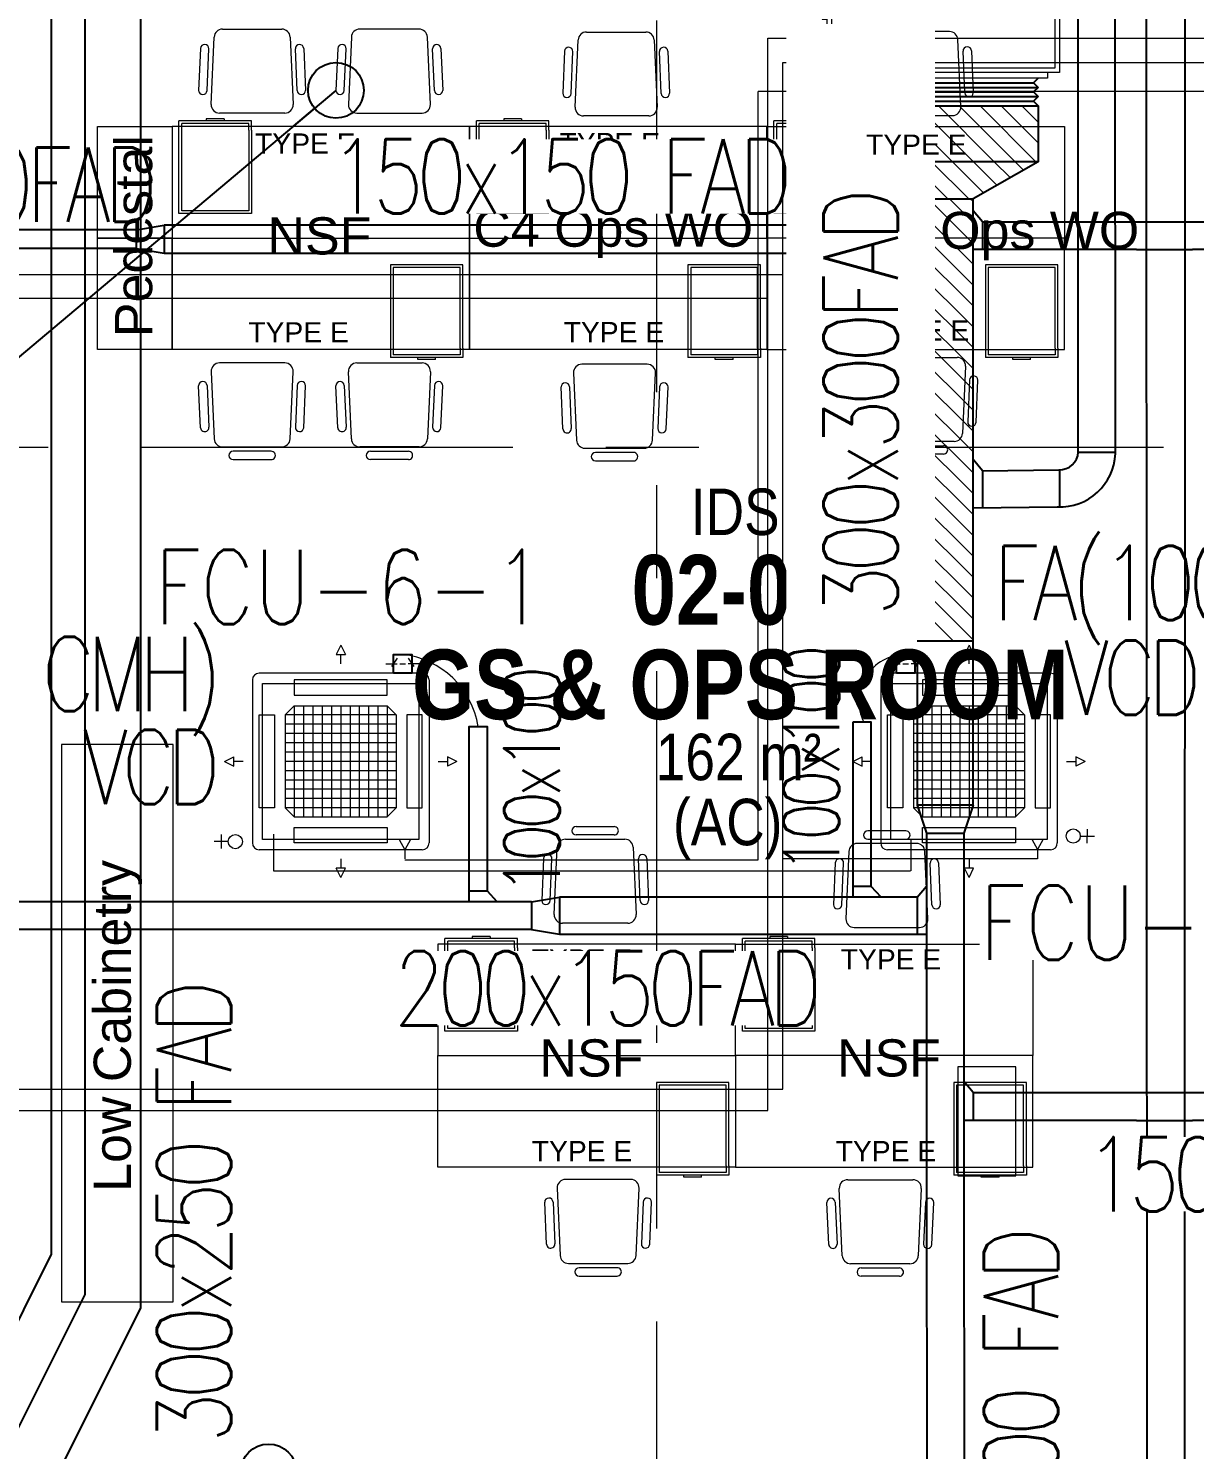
# Model space of a CAD drawing. Header units: millimetres. Extents: x 50620 to 404449, y -131543 to 97.
# Drawn here: x 352809 to 359082, y -40593 to -32945 of the extents above; entities that cross this region are included whole.
import ezdxf

# ---------------------------------------------------------------- set-up
doc = ezdxf.new("R2010")
doc.units = ezdxf.units.MM
doc.linetypes.add('CONTINOUS', pattern=[0])
doc.linetypes.add('IDA - Grid Line', pattern=[3500, 2000, -500, 500, -500])
for name, color, linetype, lineweight in [('1599_DB_A_BLK2_HQ_R21-2ND STOREY 20230517--$0$S-_COLN----_E', 8, 'Continuous', 9), ('A-_ROOMNAME_A', 8, 'Continuous', 9), ('A-_WALLPRTN_E', 8, 'Continuous', 9), ('FURNITURE', 8, 'Continuous', 9), ('M-_ACMV TX', 6, 'Continuous', 25), ('M-_ACON----_E-N', 7, 'Continuous', 9), ('M-_ACON-MVEN-_N', 222, 'Continuous', 25), ('M-_ACONEQPT_A-_N_', 222, 'Continuous', 25), ('M-_ARCHI', 8, 'Continuous', 5), ('M-AC-TEXT', 5, 'CONTINOUS', 25), ('M-ACMV_CDP', 190, 'DRAIN_PIPE', 13), ('M-ACMV_FAD', 3, 'Continuous', 25), ('M-ACMV_FCU', 5, 'Continuous', 25), ('M-ACMV_FLEXD', 222, 'Continuous', 25), ('M-ACMV_PW', 8, 'REFRIGERANT', 25), ('M-ACMV_REF-P', 134, '500-1-RP', 9), ('M-FA TEXT', 3, 'Continuous', 25), ('M_ACMV_ANNOTATION', 7, 'Continuous', 20)]:
    doc.layers.add(name, color=color, linetype=linetype, lineweight=lineweight)
doc.layers.add('S-_ANOTGRID_E-1', color=9, linetype='IDA - Grid Line', lineweight=5, true_color=0x808080)
doc.styles.add('1599_DB_A_BLK2_HQ_R21-2ND STOREY 20230517--$0$Arial', font='arial.ttf')
doc.styles.add('Arial', font='arial.ttf', dxfattribs={"width": 0.8, "height": 300})
doc.styles.add('Arial Narrow_2', font='ARIALN.TTF', dxfattribs={"height": 90})
doc.styles.add('Arial Narrow_4', font='ARIALN.TTF', dxfattribs={"height": 375})
doc.styles.add('Arial Narrow_B_2', font='ARIALNB.TTF', dxfattribs={"height": 500})
doc.styles.add('Arial_3', font='arial.ttf', dxfattribs={"height": 500})
doc.styles.add('ROMANS', font='romans.shx', dxfattribs={"width": 0.8})
doc.styles.get("Standard").update_dxf_attribs({"font": 'arial.ttf'})
doc.linetypes.add('500-1-RP', pattern='A,0.75,-0.5,0.75,-0.5,0.75,-0.5,0.75,-1.7,["RP",Standard,S=1,R=0,X=-1,Y=-0.5],-1.7', length=7.9)
doc.linetypes.add('BATTING', pattern='A,0.0001,-0.1,[134,ltypeshp.shx,S=0.1,R=0,X=-0.1,Y=0],-0.2,[134,ltypeshp.shx,S=0.1,R=180,X=0.1,Y=0],-0.1', length=0.4001)
doc.linetypes.add('DRAIN_PIPE', pattern='A,0.5,-0.2,["D",Standard,S=0.1,R=0,X=-0.1,Y=-0.05],-0.25', length=0.95)
doc.linetypes.add('REFRIGERANT', pattern='A,15,-5.08,["R",Standard,S=2.54,R=0,X=-2.54,Y=-1.27],-5.08', length=25.16)
doc.dimstyles.get("Standard").update_dxf_attribs({"dimtxt": 200, "dimasz": 150, "dimexe": 0.18, "dimexo": 0.0625, "dimgap": 10, "dimtad": 1, "dimtih": 1, "dimtoh": 1, "dimdec": 0, "dimzin": 0, "dimdsep": 46, "dimtxsty": 'Standard', "dimcen": 0.09, "dimclrd": 256, "dimclre": 256, "dimclrt": 256, "dimadec": 0, "dimazin": 0, "dimtfac": 1, "dimtdec": 0, "dimtofl": 0, "dimtmove": 0, "dimatfit": 3, "dimfxl": 1, "dimtolj": 1, "dimtzin": 0, "dimarcsym": 1})
pattern_1 = [(315, (390682.625, 2919.6), (56.1266, 56.1266), [])]

# ---------------------------------------------------------------- blocks, each defined once
blk = doc.blocks.new('A$Ca8a76259')
at = {"layer": 'M-ACMV_FCU', "lineweight": 18}
for p, q in [((0, 625), (-25, 575)), ((0, 625), (25, 575)), ((-25, 575), (25, 575)), ((0, 525), (0, 575)), ((439, 475), (-439, 475)), ((439, 475), (439, 475)), ((-475, 439), (-475, -439)), ((475, 439), (475, 439)), ((475, 439), (475, -439)), ((-298.5, 250), (-250, 298.5)), ((-298.5, 250), (-298.5, -250)), ((298.5, 250), (-298.5, 250)), ((-250, 298.5), (250, 298.5)), ((-250, 298.5), (-250, -298.5)), ((-200, 298.5), (-200, -298.5)), ((-150, 298.5), (-150, -298.5)), ((-100, 298.5), (-100, -298.5)), ((-50, 298.5), (-50, -298.5)), ((0, 298.5), (0, -298.5)), ((50, 298.5), (50, -298.5)), ((100, 298.5), (100, -298.5)), ((150, 298.5), (150, -298.5)), ((200, 298.5), (200, -298.5)), ((250, 298.5), (298.5, 250)), ((250, 298.5), (250, -298.5)), ((298.5, 250), (298.5, -250)), ((298.5, 200), (-298.5, 200)), ((298.5, 150), (-298.5, 150)), ((298.5, 100), (-298.5, 100)), ((-625, 0), (-575, 25)), ((-625, 0), (-575, -25)), ((-575, -25), (-575, 25)), ((-525, 0), (-575, 0)), ((298.5, 50), (-298.5, 50)), ((298.5, 0), (-298.5, 0)), ((525, 0), (575, 0)), ((575, 25), (575, -25)), ((625, 0), (575, 25)), ((625, 0), (575, -25)), ((298.5, -50), (-298.5, -50)), ((298.5, -100), (-298.5, -100)), ((298.5, -150), (-298.5, -150)), ((298.5, -200), (-298.5, -200)), ((-250, -298.5), (-298.5, -250)), ((298.5, -250), (-298.5, -250)), ((-250, -298.5), (250, -298.5)), ((250, -298.5), (298.5, -250)), ((439, -475), (-439, -475)), ((0, -525), (0, -575)), ((25, -575), (-25, -575)), ((0, -625), (-25, -575)), ((0, -625), (25, -575))]:
    blk.add_line(p, q, dxfattribs=at)
for points in [[(420, 420), (420, -420), (-420, -420), (-420, 420)], [(-250, 356), (250, 356), (250, 439), (-250, 439)], [(-356, 250), (-356, -250), (-439, -250), (-439, 250)], [(356, 250), (356, -250), (439, -250), (439, 250)], [(-250, -356), (250, -356), (250, -439), (-250, -439)]]:
    blk.add_lwpolyline(points, close=True, dxfattribs=at)
for centre, start, end in [((-439, 439), 90, 180), ((439, 439), 0, 90), ((-439, -439), 180, 270), ((439, -439), 270, 0)]:
    blk.add_arc(centre, 36, start, end, dxfattribs=at)
blk = doc.blocks.new('SSO')
at = {"layer": 'M-ACMV_PW', "color": 1, "linetype": 'ByBlock', "lineweight": 5}
for points in [[(1064815.9, 20822.4), (1064726.7, 20823.4)], [(1064815.9, 20822.4), (1064726.7, 20823.4)], [(1064770.8, 20778.3), (1064771.8, 20867.5)], [(1064770.8, 20778.3), (1064771.8, 20867.5)], [(1064770.8, 20778.3), (1064771.8, 20867.5)], [(1064770.8, 20778.3), (1064771.8, 20867.5)], [(1064770.8, 20778.3), (1064771.8, 20867.5)], [(1064770.8, 20778.3), (1064771.8, 20867.5)]]:
    blk.add_lwpolyline(points, dxfattribs=at)
blk.add_circle((1064770.3, 20733.6), 44.6, dxfattribs=at)
blk.add_circle((1064770.3, 20733.6), 44.6, dxfattribs=at)
blk = doc.blocks.new('A$C81577ca4')
at = {"layer": 'M-ACMV_REF-P', "lineweight": 0, "ltscale": 0.75}
for p, q in [((-36, -125), (-86, -125)), ((19, -95), (-36, -125)), ((19, -155), (-36, -125))]:
    blk.add_line(p, q, dxfattribs=at)
blk = doc.blocks.new('A$Cdc8841d0')
at = {"layer": 'M-_ACON-MVEN-_N', "lineweight": 5}
for p, q in [((-550, 0), (-550, -24)), ((-550, 0), (550, 0)), ((-620, -24), (630, -24)), ((-620, -1091), (-620, -24)), ((-595, -49), (605, -49)), ((-595, -1066), (-595, -49)), ((550, -24), (550, 0)), ((605, -49), (605, -1066)), ((630, -24), (630, -1091)), ((605, -1066), (-595, -1066)), ((630, -1091), (-620, -1091)), ((-535, -1091), (-535, -1120)), ((565, -1120), (-535, -1120)), ((565, -1091), (565, -1120))]:
    blk.add_line(p, q, dxfattribs=at)
blk.add_lwpolyline([(-555, -184), (-555, -484), (-620, -484), (-620, -184)], close=True, dxfattribs=at)
at = {"layer": 'M-_ACONEQPT_A-_N_', "linetype": 'ByBlock', "lineweight": 5}
for p, q in [((-620, -620.4), (-674.8, -620.4)), ((-674.8, -620.4), (-674.8, -652.6)), ((-674.8, -652.6), (-620, -652.6)), ((-620, -652.6), (-620, -620.4)), ((-620, -715), (-646, -715)), ((-646, -715), (-646, -735)), ((-646, -735), (-620, -735)), ((-620, -735), (-620, -715)), ((-620, -784), (-645.7, -784)), ((-645.7, -784), (-645.7, -804)), ((-645.7, -804), (-620, -804)), ((-620, -804), (-620, -784))]:
    blk.add_line(p, q, dxfattribs=at)
blk = doc.blocks.new('A$C49267d6b')
at = {"layer": 'M-_ACON----_E-N', "lineweight": 0}
for p, q in [((-25.4, 76.2), (12.7, 101.6)), ((0, 127), (0, 76.2)), ((-25.4, 25.4), (12.7, 0)), ((0, 63.5), (0, 38.1)), ((0, -25.4), (0, 25.4))]:
    blk.add_line(p, q, dxfattribs=at)
blk = doc.blocks.new('ARCHI 2ND_2024 09 11')
at = {"color": 8, "linetype": 'ByBlock', "lineweight": 5}
for p, q in [((-31134.1, -4950.8), (-30815.2, -4950.8)), ((-30076.9, -4950.8), (-30395.8, -4950.8)), ((-29176.1, -4966.2), (-28857.2, -4966.2)), ((-27223.8, -4963.6), (-27542.7, -4963.6)), ((-31195.1, -5355.8), (-31179.1, -4993.8)), ((-30770.3, -4993.8), (-30754.3, -5355.8)), ((-30440.7, -4993.8), (-30456.7, -5355.8)), ((-30015.9, -5355.8), (-30031.9, -4993.8)), ((-29237.1, -5371.2), (-29221.1, -5009.2)), ((-28812.2, -5009.2), (-28796.2, -5371.2)), ((-27587.6, -5006.6), (-27603.6, -5368.6)), ((-27162.8, -5368.6), (-27178.8, -5006.6)), ((-31252.2, -5054.5), (-31262.2, -5280.3)), ((-31217.2, -5281.3), (-31207.3, -5056.5)), ((-30732.2, -5281.3), (-30742.1, -5056.5)), ((-30697.1, -5054.5), (-30687.2, -5280.3)), ((-30513.9, -5054.5), (-30523.8, -5280.3)), ((-30478.8, -5281.3), (-30468.9, -5056.5)), ((-29993.8, -5281.3), (-30003.7, -5056.5)), ((-29958.8, -5054.5), (-29948.8, -5280.3)), ((-29294.2, -5069.9), (-29304.1, -5295.7)), ((-29259.2, -5296.7), (-29249.2, -5071.9)), ((-28774.1, -5296.7), (-28784.1, -5071.9)), ((-28739.1, -5069.9), (-28729.1, -5295.7)), ((-27660.7, -5067.3), (-27670.7, -5293.1)), ((-27625.7, -5294.1), (-27615.8, -5069.3)), ((-27140.7, -5294.1), (-27150.6, -5069.3)), ((-27105.7, -5067.3), (-27095.7, -5293.1)), ((-30799.2, -5402.8), (-31150.1, -5402.8)), ((-30411.8, -5402.8), (-30060.9, -5402.8)), ((-28841.2, -5418.2), (-29192.1, -5418.2)), ((-27558.7, -5415.6), (-27207.7, -5415.6)), ((-27533.7, -6717.4), (-27182.8, -6717.4)), ((-31195.1, -6794.2), (-31179.1, -7156.2)), ((-30799.2, -6747.2), (-31150.1, -6747.2)), ((-30770.3, -7156.2), (-30754.3, -6794.2)), ((-30440.7, -7156.2), (-30456.7, -6794.2)), ((-30411.8, -6747.2), (-30060.9, -6747.2)), ((-30015.9, -6794.2), (-30031.9, -7156.2)), ((-29245.6, -6800.9), (-29229.6, -7162.9)), ((-28849.7, -6753.9), (-29200.7, -6753.9)), ((-28820.8, -7162.9), (-28804.8, -6800.9)), ((-27562.7, -7126.4), (-27578.7, -6764.4)), ((-27137.8, -6764.4), (-27153.8, -7126.4)), ((-31252.2, -7095.5), (-31262.2, -6869.7)), ((-31217.2, -6868.7), (-31207.3, -7093.5)), ((-30732.2, -6868.7), (-30742.1, -7093.5)), ((-30697.1, -7095.5), (-30687.2, -6869.7)), ((-30513.9, -7095.5), (-30523.8, -6869.7)), ((-30478.8, -6868.7), (-30468.9, -7093.5)), ((-29993.8, -6868.7), (-30003.7, -7093.5)), ((-29958.8, -7095.5), (-29948.8, -6869.7)), ((-29302.7, -7102.2), (-29312.7, -6876.4)), ((-29267.7, -6875.4), (-29257.8, -7100.2)), ((-28782.7, -6875.4), (-28792.6, -7100.2)), ((-28747.7, -7102.2), (-28737.7, -6876.4)), ((-27635.8, -7065.7), (-27645.8, -6839.9)), ((-27600.8, -6838.9), (-27590.8, -7063.7)), ((-27115.7, -6838.9), (-27125.7, -7063.7)), ((-27080.7, -7065.7), (-27070.8, -6839.9)), ((-27198.8, -7169.4), (-27517.7, -7169.4)), ((-31134.1, -7199.2), (-30815.2, -7199.2)), ((-30872.2, -7222.2), (-31077.2, -7222.2)), ((-30076.9, -7199.2), (-30395.8, -7199.2)), ((-30338.8, -7222.2), (-30133.8, -7222.2)), ((-29184.7, -7205.9), (-28865.8, -7205.9)), ((-28922.7, -7228.9), (-29127.7, -7228.9)), ((-27460.8, -7192.4), (-27255.8, -7192.4)), ((-27255.8, -7237.4), (-27460.8, -7237.4)), ((-31077.2, -7267.2), (-30872.2, -7267.2)), ((-30133.8, -7267.2), (-30338.8, -7267.2)), ((-29127.7, -7273.9), (-28922.7, -7273.9)), ((-29231.9, -9242.2), (-29026.9, -9242.2)), ((-29288.8, -9310.2), (-28969.9, -9310.2)), ((-29026.9, -9287.2), (-29231.9, -9287.2)), ((-27457.9, -9265.3), (-27662.9, -9265.3)), ((-27662.9, -9310.3), (-27457.9, -9310.3)), ((-29349.8, -9715.2), (-29333.8, -9353.2)), ((-28924.9, -9353.2), (-28908.9, -9715.2)), ((-27764.8, -9376.3), (-27780.8, -9738.3)), ((-27400.9, -9333.3), (-27719.8, -9333.3)), ((-27340, -9738.3), (-27356, -9376.3)), ((-29406.9, -9413.9), (-29416.9, -9639.7)), ((-29371.9, -9640.7), (-29361.9, -9415.9)), ((-28886.8, -9640.7), (-28896.8, -9415.9)), ((-28851.8, -9413.9), (-28841.9, -9639.7)), ((-27837.9, -9437), (-27847.9, -9662.8)), ((-27802.9, -9663.8), (-27793, -9439)), ((-27317.9, -9663.8), (-27327.8, -9439)), ((-27282.8, -9437), (-27272.9, -9662.8)), ((-28953.9, -9762.2), (-29304.8, -9762.2)), ((-27735.8, -9785.3), (-27384.9, -9785.3)), ((-28938.2, -11141.2), (-29289.1, -11141.2)), ((-27771.2, -11142.5), (-27420.3, -11142.5)), ((-29334.1, -11188.2), (-29318.1, -11550.2)), ((-28909.2, -11550.2), (-28893.2, -11188.2)), ((-27800.2, -11551.5), (-27816.2, -11189.5)), ((-27375.4, -11189.5), (-27391.4, -11551.5)), ((-29391.2, -11489.5), (-29401.1, -11263.7)), ((-29356.2, -11262.7), (-29346.2, -11487.5)), ((-28871.1, -11262.7), (-28881.1, -11487.5)), ((-28836.1, -11489.5), (-28826.1, -11263.7)), ((-27873.3, -11490.8), (-27883.3, -11265)), ((-27838.3, -11264.1), (-27828.4, -11488.8)), ((-27353.3, -11264.1), (-27363.2, -11488.8)), ((-27318.2, -11490.8), (-27308.3, -11265)), ((-29273.1, -11593.2), (-28954.2, -11593.2)), ((-29011.1, -11616.2), (-29216.1, -11616.2)), ((-27436.3, -11594.5), (-27755.2, -11594.5)), ((-27698.3, -11617.5), (-27493.3, -11617.5)), ((-29216.1, -11661.2), (-29011.1, -11661.2)), ((-27493.3, -11662.5), (-27698.3, -11662.5))]:
    blk.add_line(p, q, dxfattribs=at)
at = {"color": 8, "lineweight": 5}
for p, q in [((-30978.1, -5444.3), (-31368.1, -5444.3)), ((-30978.1, -5444.3), (-31368.1, -5444.3)), ((-31368.1, -5943.8), (-31368.1, -5444.3)), ((-30993.1, -5459.3), (-31353.1, -5459.3)), ((-31353.1, -5928.8), (-31353.1, -5459.3)), ((-31221.1, -5433.3), (-31221.1, -5444.3)), ((-31125.2, -5433.3), (-31221.1, -5433.3)), ((-31125.2, -5433.3), (-31125.2, -5444.3)), ((-30993.1, -5494.3), (-30993.1, -5459.3)), ((-30993.1, -5494.3), (-30993.1, -5928.8)), ((-30978.1, -5494.3), (-30978.1, -5444.3)), ((-30978.1, -5494.3), (-30978.1, -5943.8)), ((-29378.1, -5444.3), (-29768.1, -5444.3)), ((-29378.1, -5444.3), (-29768.1, -5444.3)), ((-29768.1, -5943.8), (-29768.1, -5444.3)), ((-29393.1, -5459.3), (-29753.1, -5459.3)), ((-29753.1, -5928.8), (-29753.1, -5459.3)), ((-29621.1, -5433.3), (-29621.1, -5444.3)), ((-29525.2, -5433.3), (-29621.1, -5433.3)), ((-29525.2, -5433.3), (-29525.2, -5444.3)), ((-29393.1, -5494.3), (-29393.1, -5459.3)), ((-29393.1, -5494.3), (-29393.1, -5928.8)), ((-29378.1, -5494.3), (-29378.1, -5444.3)), ((-29378.1, -5494.3), (-29378.1, -5943.8)), ((-27778.1, -5444.3), (-28168.1, -5444.3)), ((-27778.1, -5444.3), (-28168.1, -5444.3)), ((-28168.1, -5943.8), (-28168.1, -5444.3)), ((-27793.1, -5459.3), (-28153.1, -5459.3)), ((-28153.1, -5928.8), (-28153.1, -5459.3)), ((-28021.1, -5433.3), (-28021.1, -5444.3)), ((-27925.2, -5433.3), (-28021.1, -5433.3)), ((-27925.2, -5433.3), (-27925.2, -5444.3)), ((-27793.1, -5494.3), (-27793.1, -5459.3)), ((-27793.1, -5494.3), (-27793.1, -5928.8)), ((-27778.1, -5494.3), (-27778.1, -5444.3)), ((-27778.1, -5494.3), (-27778.1, -5943.8)), ((-30978.1, -5943.8), (-31368.1, -5943.8)), ((-30993.1, -5928.8), (-31353.1, -5928.8)), ((-29378.1, -5943.8), (-29768.1, -5943.8)), ((-29393.1, -5928.8), (-29753.1, -5928.8)), ((-27778.1, -5943.8), (-28168.1, -5943.8)), ((-27793.1, -5928.8), (-28153.1, -5928.8)), ((-30230.6, -6219), (-30230.6, -6718.4)), ((-29840.6, -6219), (-30230.6, -6219)), ((-30215.6, -6234), (-30215.6, -6703.4)), ((-29855.6, -6234), (-30215.6, -6234)), ((-29855.6, -6668.5), (-29855.6, -6234)), ((-29840.6, -6668.5), (-29840.6, -6219)), ((-28630.6, -6219), (-28630.6, -6718.4)), ((-28240.6, -6219), (-28630.6, -6219)), ((-28615.6, -6234), (-28615.6, -6703.4)), ((-28255.6, -6234), (-28615.6, -6234)), ((-28255.6, -6668.5), (-28255.6, -6234)), ((-28240.6, -6668.5), (-28240.6, -6219)), ((-27030.6, -6219), (-27030.6, -6718.4)), ((-26640.6, -6219), (-27030.6, -6219)), ((-27015.6, -6234), (-27015.6, -6703.4)), ((-26655.6, -6234), (-27015.6, -6234)), ((-26655.6, -6668.5), (-26655.6, -6234)), ((-26640.6, -6668.5), (-26640.6, -6219)), ((-29840.6, -6718.4), (-30230.6, -6718.4)), ((-29840.6, -6718.4), (-30230.6, -6718.4)), ((-29855.6, -6703.4), (-30215.6, -6703.4)), ((-30083.6, -6729.4), (-30083.6, -6718.4)), ((-29987.6, -6729.4), (-30083.6, -6729.4)), ((-29987.6, -6729.4), (-29987.6, -6718.4)), ((-29855.6, -6668.5), (-29855.6, -6703.4)), ((-29840.6, -6668.5), (-29840.6, -6718.4)), ((-28240.6, -6718.4), (-28630.6, -6718.4)), ((-28240.6, -6718.4), (-28630.6, -6718.4)), ((-28255.6, -6703.4), (-28615.6, -6703.4)), ((-28483.6, -6729.4), (-28483.6, -6718.4)), ((-28387.6, -6729.4), (-28483.6, -6729.4)), ((-28387.6, -6729.4), (-28387.6, -6718.4)), ((-28255.6, -6668.5), (-28255.6, -6703.4)), ((-28240.6, -6668.5), (-28240.6, -6718.4)), ((-26640.6, -6718.4), (-27030.6, -6718.4)), ((-26640.6, -6718.4), (-27030.6, -6718.4)), ((-26655.6, -6703.4), (-27015.6, -6703.4)), ((-26883.6, -6729.4), (-26883.6, -6718.4)), ((-26787.6, -6729.4), (-26883.6, -6729.4)), ((-26787.6, -6729.4), (-26787.6, -6718.4)), ((-26655.6, -6668.5), (-26655.6, -6703.4)), ((-26640.6, -6668.5), (-26640.6, -6718.4)), ((-29547.6, -9844.3), (-29937.6, -9844.3)), ((-29547.6, -9844.3), (-29937.6, -9844.3)), ((-29937.6, -10343.8), (-29937.6, -9844.3)), ((-29562.6, -9859.3), (-29922.6, -9859.3)), ((-29922.6, -10328.8), (-29922.6, -9859.3)), ((-29790.6, -9833.3), (-29790.6, -9844.3)), ((-29694.7, -9833.3), (-29790.6, -9833.3)), ((-29694.7, -9833.3), (-29694.7, -9844.3)), ((-29562.6, -9894.3), (-29562.6, -9859.3)), ((-29547.6, -9894.3), (-29547.6, -9844.3)), ((-27947.6, -9844.3), (-28337.6, -9844.3)), ((-27947.6, -9844.3), (-28337.6, -9844.3)), ((-28337.6, -10343.8), (-28337.6, -9844.3)), ((-27962.6, -9859.3), (-28322.6, -9859.3)), ((-28322.6, -10328.8), (-28322.6, -9859.3)), ((-28190.6, -9833.3), (-28190.6, -9844.3)), ((-28094.7, -9833.3), (-28190.6, -9833.3)), ((-28094.7, -9833.3), (-28094.7, -9844.3)), ((-27962.6, -9894.3), (-27962.6, -9859.3)), ((-27947.6, -9894.3), (-27947.6, -9844.3)), ((-29562.6, -9894.3), (-29562.6, -10328.8)), ((-29547.6, -9894.3), (-29547.6, -10343.8)), ((-27962.6, -9894.3), (-27962.6, -10328.8)), ((-27947.6, -9894.3), (-27947.6, -10343.8)), ((-29547.6, -10343.8), (-29937.6, -10343.8)), ((-29562.6, -10328.8), (-29922.6, -10328.8)), ((-27947.6, -10343.8), (-28337.6, -10343.8)), ((-27962.6, -10328.8), (-28322.6, -10328.8)), ((-28800.1, -10619), (-28800.1, -11118.4)), ((-28410.1, -10619), (-28800.1, -10619)), ((-28410.1, -11068.5), (-28410.1, -10619)), ((-27200.1, -10619), (-27200.1, -11118.4)), ((-26810.1, -10619), (-27200.1, -10619)), ((-26810.1, -11068.5), (-26810.1, -10619)), ((-28785.1, -10634), (-28785.1, -11103.4)), ((-28425.1, -10634), (-28785.1, -10634)), ((-28425.1, -11068.5), (-28425.1, -10634)), ((-27185.1, -10634), (-27185.1, -11103.4)), ((-26825.1, -10634), (-27185.1, -10634)), ((-26825.1, -11068.5), (-26825.1, -10634)), ((-28425.1, -11068.5), (-28425.1, -11103.4)), ((-28410.1, -11068.5), (-28410.1, -11118.4)), ((-26825.1, -11068.5), (-26825.1, -11103.4)), ((-26810.1, -11068.5), (-26810.1, -11118.4)), ((-28410.1, -11118.4), (-28800.1, -11118.4)), ((-28410.1, -11118.4), (-28800.1, -11118.4)), ((-28425.1, -11103.4), (-28785.1, -11103.4)), ((-28653.1, -11129.4), (-28653.1, -11118.4)), ((-28557.1, -11129.4), (-28653.1, -11129.4)), ((-28557.1, -11129.4), (-28557.1, -11118.4)), ((-26810.1, -11118.4), (-27200.1, -11118.4)), ((-26810.1, -11118.4), (-27200.1, -11118.4)), ((-26825.1, -11103.4), (-27185.1, -11103.4)), ((-27053.1, -11129.4), (-27053.1, -11118.4)), ((-26957.1, -11129.4), (-27053.1, -11129.4)), ((-26957.1, -11129.4), (-26957.1, -11118.4))]:
    blk.add_line(p, q, dxfattribs=at)
at = {"color": 8, "linetype": 'ByBlock', "lineweight": 5}
for centre, radius, start, end in [((-31134.1, -4995.8), 45, 90, 177.46741), ((-30815.2, -4995.8), 45, 2.53259, 90), ((-30395.8, -4995.8), 45, 90, 177.46741), ((-30076.9, -4995.8), 45, 2.53259, 90), ((-29176.1, -5011.2), 45, 90, 177.46741), ((-28857.2, -5011.2), 45, 2.53259, 90), ((-27542.7, -5008.6), 45, 90, 177.46741), ((-27223.8, -5008.6), 45, 2.53259, 90), ((-31229.7, -5055.5), 22.5, 357.46741, 177.46741), ((-30719.6, -5055.5), 22.5, 2.53259, 182.53259), ((-30491.4, -5055.5), 22.5, 357.46741, 177.46741), ((-29981.3, -5055.5), 22.5, 2.53259, 182.53259), ((-27638.3, -5068.3), 22.5, 357.46741, 177.46741), ((-27128.2, -5068.3), 22.5, 2.53259, 182.53259), ((-29271.7, -5070.9), 22.5, 357.46741, 177.46741), ((-28761.6, -5070.9), 22.5, 2.53259, 182.53259), ((-31239.7, -5280.3), 22.5, 180, 357.46741), ((-30709.7, -5280.3), 22.5, 182.53259, 0), ((-30501.3, -5280.3), 22.5, 180, 357.46741), ((-29971.3, -5280.3), 22.5, 182.53259, 0), ((-29281.6, -5295.7), 22.5, 180, 357.46741), ((-28751.6, -5295.7), 22.5, 182.53259, 0), ((-27648.2, -5293.1), 22.5, 180, 357.46741), ((-27118.2, -5293.1), 22.5, 182.53259, 0), ((-31150.1, -5357.8), 45, 177.46741, 270), ((-30799.2, -5357.8), 45, 270, 2.53259), ((-30411.8, -5357.8), 45, 177.46741, 270), ((-30060.9, -5357.8), 45, 270, 2.53259), ((-29192.1, -5373.2), 45, 177.46741, 270), ((-28841.2, -5373.2), 45, 270, 2.53259), ((-27558.7, -5370.6), 45, 177.46741, 270), ((-27207.7, -5370.6), 45, 270, 2.53259), ((-27533.7, -6762.4), 45, 90, 182.53259), ((-27182.8, -6762.4), 45, 357.46741, 90), ((-31150.1, -6792.2), 45, 90, 182.53259), ((-30799.2, -6792.2), 45, 357.46741, 90), ((-30411.8, -6792.2), 45, 90, 182.53259), ((-30060.9, -6792.2), 45, 357.46741, 90), ((-29200.7, -6798.9), 45, 90, 182.53259), ((-28849.7, -6798.9), 45, 357.46741, 90), ((-31239.7, -6869.7), 22.5, 2.53259, 180), ((-30709.7, -6869.7), 22.5, 0, 177.46741), ((-30501.3, -6869.7), 22.5, 2.53259, 180), ((-29971.3, -6869.7), 22.5, 0, 177.46741), ((-29290.2, -6876.4), 22.5, 2.53259, 180), ((-28760.2, -6876.4), 22.5, 0, 177.46741), ((-27623.3, -6839.9), 22.5, 2.53259, 180), ((-27093.3, -6839.9), 22.5, 0, 177.46741), ((-31229.7, -7094.5), 22.5, 182.53259, 2.53259), ((-30719.6, -7094.5), 22.5, 177.46741, 357.46741), ((-30491.4, -7094.5), 22.5, 182.53259, 2.53259), ((-29981.3, -7094.5), 22.5, 177.46741, 357.46741), ((-29280.3, -7101.2), 22.5, 182.53259, 2.53259), ((-28770.1, -7101.2), 22.5, 177.46741, 357.46741), ((-27613.3, -7064.7), 22.5, 182.53259, 2.53259), ((-27103.2, -7064.7), 22.5, 177.46741, 357.46741), ((-31134.1, -7154.2), 45, 182.53259, 270), ((-30815.2, -7154.2), 45, 270, 357.46741), ((-30395.8, -7154.2), 45, 182.53259, 270), ((-30076.9, -7154.2), 45, 270, 357.46741), ((-29184.7, -7160.9), 45, 182.53259, 270), ((-28865.8, -7160.9), 45, 270, 357.46741), ((-27517.7, -7124.4), 45, 182.53259, 270), ((-27198.8, -7124.4), 45, 270, 357.46741), ((-31077.2, -7244.7), 22.5, 90, 270), ((-30872.2, -7244.7), 22.5, 270, 90), ((-30338.8, -7244.7), 22.5, 90, 270), ((-30133.8, -7244.7), 22.5, 270, 90), ((-29127.7, -7251.4), 22.5, 90, 270), ((-28922.7, -7251.4), 22.5, 270, 90), ((-27460.8, -7214.9), 22.5, 90, 270), ((-27255.8, -7214.9), 22.5, 270, 90), ((-29231.9, -9264.7), 22.5, 90, 270), ((-29026.9, -9264.7), 22.5, 270, 90), ((-29288.8, -9355.2), 45, 90, 177.46741), ((-28969.9, -9355.2), 45, 2.53259, 90), ((-27662.9, -9287.8), 22.5, 90, 270), ((-27457.9, -9287.8), 22.5, 270, 90), ((-29384.4, -9414.9), 22.5, 357.46741, 177.46741), ((-28874.3, -9414.9), 22.5, 2.53259, 182.53259), ((-27719.8, -9378.3), 45, 90, 177.46741), ((-27400.9, -9378.3), 45, 2.53259, 90), ((-27815.4, -9438), 22.5, 357.46741, 177.46741), ((-27305.3, -9438), 22.5, 2.53259, 182.53259), ((-29394.4, -9639.7), 22.5, 180, 357.46741), ((-28864.4, -9639.7), 22.5, 182.53259, 0), ((-27825.4, -9662.8), 22.5, 180, 357.46741), ((-27295.4, -9662.8), 22.5, 182.53259, 0), ((-29304.8, -9717.2), 45, 177.46741, 270), ((-28953.9, -9717.2), 45, 270, 2.53259), ((-27735.8, -9740.3), 45, 177.46741, 270), ((-27384.9, -9740.3), 45, 270, 2.53259), ((-29289.1, -11186.2), 45, 90, 182.53259), ((-28938.2, -11186.2), 45, 357.46741, 90), ((-27771.2, -11187.5), 45, 90, 182.53259), ((-27420.3, -11187.5), 45, 357.46741, 90), ((-29378.6, -11263.7), 22.5, 2.53259, 180), ((-28848.6, -11263.7), 22.5, 0, 177.46741), ((-27860.8, -11265), 22.5, 2.53259, 180), ((-27330.8, -11265), 22.5, 0, 177.46741), ((-29368.7, -11488.5), 22.5, 182.53259, 2.53259), ((-28858.6, -11488.5), 22.5, 177.46741, 357.46741), ((-27850.8, -11489.8), 22.5, 182.53259, 2.53259), ((-27340.7, -11489.8), 22.5, 177.46741, 357.46741), ((-29273.1, -11548.2), 45, 182.53259, 270), ((-29216.1, -11638.7), 22.5, 90, 270), ((-29011.1, -11638.7), 22.5, 270, 90), ((-28954.2, -11548.2), 45, 270, 357.46741), ((-27755.2, -11549.5), 45, 182.53259, 270), ((-27698.3, -11640), 22.5, 90, 270), ((-27493.3, -11640), 22.5, 270, 90), ((-27436.3, -11549.5), 45, 270, 357.46741)]:
    blk.add_arc(centre, radius, start, end, dxfattribs=at)
at = {"layer": '1599_DB_A_BLK2_HQ_R21-2ND STOREY 20230517--$0$S-_COLN----_E', "color": 8, "lineweight": 5}
for p, q in [((-29805.5, -5475), (-31405.5, -5475)), ((-31405.5, -5475), (-31405.5, -6075)), ((-29805.5, -5475), (-31405.5, -5475)), ((-31405.5, -5475), (-31405.5, -6075)), ((-29805.5, -6075), (-29805.5, -5475)), ((-29805.5, -6075), (-29805.5, -5475)), ((-29205.5, -5475), (-29805.5, -5475)), ((-29805.5, -5475), (-29805.5, -6075)), ((-29205.5, -5475), (-29805.5, -5475)), ((-29805.5, -5475), (-29805.5, -6075)), ((-28205.5, -5475), (-29205.5, -5475)), ((-29205.5, -5475), (-29205.5, -5475)), ((-28205.5, -5475), (-29205.5, -5475)), ((-29205.5, -5475), (-29205.5, -5475)), ((-28205.5, -6075), (-28205.5, -5475)), ((-28205.5, -5475), (-27205.5, -5475)), ((-28205.5, -6075), (-28205.5, -5475)), ((-28205.5, -5475), (-27205.5, -5475)), ((-28205.5, -6075), (-28205.5, -5475)), ((-28205.5, -6075), (-28205.5, -5475)), ((-27205.5, -5475), (-26605.5, -5475)), ((-27205.5, -5475), (-27205.5, -5475)), ((-27205.5, -5475), (-26605.5, -5475)), ((-27205.5, -5475), (-27205.5, -5475)), ((-26605.5, -5475), (-26605.5, -6075)), ((-26605.5, -5475), (-26605.5, -6075)), ((-31405.5, -6075), (-29805.5, -6075)), ((-31405.5, -6675), (-31405.5, -6075)), ((-31405.5, -6075), (-29805.5, -6075)), ((-31405.5, -6675), (-31405.5, -6075)), ((-31405.5, -6075), (-29805.5, -6075)), ((-31405.5, -6075), (-29805.5, -6075)), ((-29805.5, -6075), (-29805.5, -6675)), ((-29805.5, -6075), (-29805.5, -6675)), ((-29805.5, -6675), (-29805.5, -6075)), ((-29805.5, -6075), (-28205.5, -6075)), ((-29805.5, -6675), (-29805.5, -6075)), ((-29805.5, -6075), (-28205.5, -6075)), ((-29805.5, -6075), (-28205.5, -6075)), ((-29805.5, -6075), (-28205.5, -6075)), ((-26605.5, -6075), (-28205.5, -6075)), ((-26605.5, -6075), (-28205.5, -6075)), ((-28205.5, -6075), (-28205.5, -6675)), ((-28205.5, -6075), (-28205.5, -6675)), ((-26605.5, -6075), (-28205.5, -6075)), ((-28205.5, -6075), (-28205.5, -6675)), ((-26605.5, -6075), (-28205.5, -6075)), ((-28205.5, -6075), (-28205.5, -6675)), ((-26605.5, -6675), (-26605.5, -6075)), ((-26605.5, -6675), (-26605.5, -6075)), ((-29805.5, -6675), (-31405.5, -6675)), ((-29805.5, -6675), (-31405.5, -6675)), ((-29205.5, -6675), (-29805.5, -6675)), ((-29205.5, -6675), (-29805.5, -6675)), ((-28205.5, -6675), (-29205.5, -6675)), ((-29205.5, -6675), (-29205.5, -6675)), ((-28205.5, -6675), (-29205.5, -6675)), ((-29205.5, -6675), (-29205.5, -6675)), ((-28205.5, -6675), (-27205.5, -6675)), ((-28205.5, -6675), (-27205.5, -6675)), ((-27205.5, -6675), (-26605.5, -6675)), ((-27205.5, -6675), (-27205.5, -6675)), ((-27205.5, -6675), (-26605.5, -6675)), ((-27205.5, -6675), (-27205.5, -6675)), ((-29375, -9875), (-29975, -9875)), ((-29975, -9875), (-29975, -10475)), ((-29375, -9875), (-29975, -9875)), ((-29975, -9875), (-29975, -10475)), ((-28375, -9875), (-29375, -9875)), ((-29375, -9875), (-29375, -9875)), ((-28375, -9875), (-29375, -9875)), ((-29375, -9875), (-29375, -9875)), ((-28375, -10475), (-28375, -9875)), ((-28375, -10475), (-28375, -9875)), ((-28375, -10475), (-28375, -9875)), ((-28375, -9875), (-27375, -9875)), ((-28375, -10475), (-28375, -9875)), ((-28375, -9875), (-27375, -9875)), ((-27375, -9875), (-26775, -9875)), ((-27375, -9875), (-27375, -9875)), ((-27375, -9875), (-26775, -9875)), ((-27375, -9875), (-27375, -9875)), ((-26775, -9875), (-26775, -10475)), ((-26775, -9875), (-26775, -10475)), ((-29975, -11075), (-29975, -10475)), ((-29975, -10475), (-28375, -10475)), ((-29975, -11075), (-29975, -10475)), ((-29975, -10475), (-28375, -10475)), ((-29975, -10475), (-28375, -10475)), ((-29975, -10475), (-28375, -10475)), ((-28375, -10475), (-28375, -11075)), ((-28375, -10475), (-28375, -11075)), ((-26775, -10475), (-28375, -10475)), ((-28375, -10475), (-28375, -11075)), ((-26775, -10475), (-28375, -10475)), ((-28375, -10475), (-28375, -11075)), ((-26775, -10475), (-28375, -10475)), ((-26775, -10475), (-28375, -10475)), ((-26775, -11075), (-26775, -10475)), ((-26775, -11075), (-26775, -10475)), ((-29375, -11075), (-29975, -11075)), ((-29375, -11075), (-29975, -11075)), ((-28375, -11075), (-29375, -11075)), ((-29375, -11075), (-29375, -11075)), ((-28375, -11075), (-29375, -11075)), ((-29375, -11075), (-29375, -11075)), ((-28375, -11075), (-27375, -11075)), ((-28375, -11075), (-27375, -11075)), ((-27375, -11075), (-26775, -11075)), ((-27375, -11075), (-27375, -11075)), ((-27375, -11075), (-26775, -11075)), ((-27375, -11075), (-27375, -11075))]:
    blk.add_line(p, q, dxfattribs=at)
for points in [[(-31999.2, -11800), (-31399.2, -11800), (-31399.2, -8800), (-31999.2, -8800)], [(-26867.6, -10535.4), (-27179.3, -10535.4), (-27179.3, -11121.8), (-26867.6, -11121.8)], [(-26867.6, -10535.4), (-27179.3, -10535.4), (-27179.3, -11121.8), (-26867.6, -11121.8)]]:
    blk.add_lwpolyline(points, close=True, dxfattribs=at)
at = {"layer": 'FURNITURE', "color": 8, "lineweight": 5}
for p, q in [((-31805.5, -6075), (-31805.5, -5475)), ((-31805.5, -5475), (-31405.5, -5475)), ((-31405.5, -5475), (-31405.5, -6075)), ((-31405.5, -6075), (-31805.5, -6075)), ((-31805.5, -6675), (-31805.5, -6075)), ((-31805.5, -6075), (-31405.5, -6075)), ((-31405.5, -6075), (-31405.5, -6675)), ((-31405.5, -6675), (-31805.5, -6675))]:
    blk.add_line(p, q, dxfattribs=at)
at = {"layer": 'S-_ANOTGRID_E-1', "color": 8, "lineweight": 5}
for p, q in [((-28800, 26594.8), (-28800, -83806.9)), ((-38572.1, -7200), (17962.1, -7200))]:
    blk.add_line(p, q, dxfattribs=at)
at = {"layer": '1599_DB_A_BLK2_HQ_R21-2ND STOREY 20230517--$0$S-_COLN----_E', "color": 8, "lineweight": 5, "extrusion": (5.42101e-20, -1.69407e-21, -1), "style": '1599_DB_A_BLK2_HQ_R21-2ND STOREY 20230517--$0$Arial', "text_generation_flag": 2}
blk.add_text('Pedestal', height=200, rotation=270, dxfattribs=at).set_placement((31512.2, -6608.1))
at = {"layer": '1599_DB_A_BLK2_HQ_R21-2ND STOREY 20230517--$0$S-_COLN----_E', "color": 8, "lineweight": 5, "style": '1599_DB_A_BLK2_HQ_R21-2ND STOREY 20230517--$0$Arial'}
for s, p in [('NSF', (-30891.8, -6163.3)), ('C4 Ops WO', (-29785, -6121.8)), ('ARTY Ops WO', (-28096.5, -6133.8)), ('NSF', (-29428.7, -10587.2)), ('NSF', (-27828.7, -10587.2))]:
    blk.add_text(s, height=200, dxfattribs=at).set_placement(p)
at = {"layer": '1599_DB_A_BLK2_HQ_R21-2ND STOREY 20230517--$0$S-_COLN----_E', "color": 8, "lineweight": 5, "insert": (-31826.9, -10314.9), "char_height": 200, "width": 3908.696, "attachment_point": 2, "rotation": 90, "style": '1599_DB_A_BLK2_HQ_R21-2ND STOREY 20230517--$0$Arial'}
blk.add_mtext('Low Cabinetry', dxfattribs=at)
at = {"layer": 'A-_ROOMNAME_A', "color": 8, "lineweight": 5, "attachment_point": 1}
for s, insert, char_height, width, style in [('IDS', (-28614.7, -7423.2), 250, 1843.881, 'Arial Narrow_2'), ('02-01', (-28933.5, -7780.4), 375, 6874.47, 'Arial Narrow_B_2'), ('GS & OPS ROOM', (-30114.6, -8289.6), 375, 6874.47, 'Arial Narrow_B_2'), ('162 m²', (-28803.7, -8742.7), 250, 1663.502, 'Arial Narrow_4'), ('(AC)', (-28710.7, -9092.6), 250, 1102.32, 'Arial Narrow_4')]:
    blk.add_mtext(s, dxfattribs=dict(at, insert=insert, char_height=char_height, width=width, style=style))
at = {"layer": 'A-_WALLPRTN_E', "color": 8, "lineweight": 5, "style": 'Arial_3'}
for p in [(-30958.4, -5621), (-29321.1, -5618.2), (-27672.4, -5626.7), (-30995.2, -6636.6), (-29298.8, -6635.4), (-27658.2, -6626.6), (-29470.2, -10011.1), (-27808.1, -10011.1), (-29470.2, -11042.9), (-27835.7, -11042.9)]:
    blk.add_text('TYPE E', height=108.74, dxfattribs=at).set_placement(p)

msp = doc.modelspace()

# ---------------------------------------------------------------- block references
at = {"layer": 'M-_ARCHI', "lineweight": 5, "extrusion": (0.000419962, 1.0854e-05, 1), "rotation": 359.9999887056363}
msp.add_blockref('ARCHI 2ND_2024 09 11', (384987.1, -27998.1, 422.1), dxfattribs=at)

# ---------------------------------------------------------------- next in the draw order: hatches: boundary and pattern name
at = {"layer": 'M-ACMV_FAD', "lineweight": 5}
h = msp.add_hatch(dxfattribs=at)
h.set_pattern_fill('ANSI31', color=256, scale=25, angle=-90)
h.set_pattern_definition(pattern_1)
h.paths.add_polyline_path([(357240.3, -33362.1), (357240.3, -33662.1), (358240.3, -33662.1), (358240.3, -33362.1)])
h = msp.add_hatch(dxfattribs=at)
h.set_pattern_fill('ANSI31', color=256, scale=25, angle=-90)
h.set_pattern_definition(pattern_1)
h.paths.add_polyline_path([(357240.3, -33662.1), (357590.3, -33862.1), (357890.3, -33862.1), (358240.3, -33662.1)])
h = msp.add_hatch(dxfattribs=at)
h.set_pattern_fill('ANSI31', color=256, scale=25, angle=-90)
h.set_pattern_definition([(315, (390682.625, 3039.6), (56.1266, 56.1266), [])])
h.paths.add_polyline_path([(357590.3, -36242.1), (357890.3, -36242.1), (357890.3, -33862.1), (357590.3, -33862.1)])

# ---------------------------------------------------------------- next in the draw order: linework, layer by layer
at = {"layer": 'M-ACMV_CDP', "ltscale": 2.5}
for p, q in [((356786.8, -32998), (359273.2, -32998)), ((349849.1, -34397.2), (356786.9, -34397.2)), ((354127.4, -37281.6), (354127.4, -37478.2)), ((357555.3, -37310.8), (357555.3, -37478.2)), ((354127.4, -37478.2), (357553.5, -37478.2)), ((351909.6, -38768.4), (356786.8, -38768.4))]:
    msp.add_line(p, q, dxfattribs=at)
at = {"layer": 'M-ACMV_FAD'}
for p, q in [((352933.7, -39542.2, -1.8), (352933.7, -29021.8, -0.8)), ((353114.9, -39758.9, 10.9), (353114.9, -29021.8, 11.4)), ((353414.8, -39829.7, 10.3), (353414.7, -29021.2, 11.4)), ((358455.9, -35224.7), (358455.6, -30514.4)), ((358655.7, -35233), (358653.1, -30514.4)), ((357240.3, -33212.1), (357265.3, -33237.1)), ((357265.3, -33237.1), (357240.3, -33262.1)), ((357240.3, -33262.1), (358240.3, -33262.1)), ((357240.3, -33262.1), (357265.3, -33287.1)), ((357265.3, -33237.1), (358215.3, -33237.1)), ((358240.3, -33212.1), (358215.3, -33237.1)), ((358215.3, -33237.1), (358240.3, -33262.1)), ((358240.3, -33262.1), (358215.3, -33287.1)), ((357265.3, -33287.1), (357240.3, -33312.1)), ((357240.3, -33312.1), (358240.3, -33312.1)), ((357240.3, -33312.1), (357265.3, -33337.1)), ((357265.3, -33337.1), (357240.3, -33362.1)), ((357265.3, -33287.1), (358215.3, -33287.1)), ((357265.3, -33337.1), (358215.3, -33337.1)), ((358215.3, -33287.1), (358240.3, -33312.1)), ((358240.3, -33312.1), (358215.3, -33337.1)), ((358215.3, -33337.1), (358240.3, -33362.1)), ((357240.3, -33662.1), (357590.3, -33862.1)), ((358240.3, -33662.1), (357890.3, -33862.1)), ((357590.3, -33862.1), (357590.3, -37125.6)), ((357890.3, -37125.6), (357890.3, -33862.1)), ((357540.2, -34004.5), (357590.3, -33944.9)), ((357940.3, -33985.5), (357890.3, -33925.9)), ((353390.3, -34029.5), (350792.7, -34029.5)), ((353390.3, -34029.5), (353540.3, -34004.5)), ((353390.3, -34129.5), (353390.3, -34029.5)), ((357540.3, -34004.5), (353540.3, -34004.5)), ((353540.3, -34004.5), (353540.3, -34154.5)), ((357540.3, -34004.5), (357540.3, -34154.5)), ((357940.3, -33985.5), (358770, -33985.5)), ((357940.3, -33985.5), (357940.3, -34135.5)), ((359070, -33985.5), (362140.3, -33985.5)), ((353390.3, -34129.5), (350792.7, -34129.5)), ((353390.3, -34129.5), (353540.3, -34154.5)), ((353540.3, -34154.5), (357590.3, -34154.5)), ((358770, -34135.5), (357890.3, -34135.5)), ((362140.3, -34135.5), (359070, -34135.5)), ((358455.9, -35224.7), (358655.7, -35224.6)), ((357940.3, -35325.1), (357890.3, -35265.5)), ((357940.3, -35325.1), (358351.8, -35320.4)), ((357940.3, -35325.1), (357940.3, -35525.1)), ((358356, -35320.5), (358356, -35520.5)), ((357890.3, -35525.1), (358343.5, -35520.3)), ((357243.1, -36678.1), (357243.1, -37619.8)), ((357890.3, -37125.6), (357590.3, -37125.6)), ((357590.3, -37125.6), (357640.3, -37275.6)), ((357890.3, -37125.6), (357840.3, -37275.6)), ((357640.3, -37275.6), (357840.3, -37275.6)), ((357640.3, -37275.6), (357640.3, -39104.3)), ((357840.3, -37275.6), (357840.3, -39104.3)), ((355515.3, -37644.8), (355665.3, -37619.8)), ((357590.3, -37619.8), (355665.3, -37619.8)), ((355665.3, -37619.8), (355665.3, -37819.8)), ((357590.2, -37619.8), (357640.3, -37560.2)), ((357590.3, -37619.8), (357590.3, -37819.8)), ((355515.3, -37644.8), (355515.3, -37794.8)), ((355515.3, -37794.8), (350970.8, -37794.8)), ((355515.3, -37794.8), (355665.3, -37819.8)), ((355665.3, -37819.8), (357640.3, -37819.8)), ((357890.3, -38672), (357840.3, -38612.4)), ((357890.3, -38672), (358770, -38672)), ((357890.3, -38672), (357890.3, -38822)), ((359070, -38672), (361878.6, -38672)), ((358770, -38822), (357840.3, -38822)), ((361878.6, -38822), (359070, -38822)), ((357640.3, -39104.3), (357642.3, -40978.8)), ((357840.3, -39104.3), (357842.3, -40978.8)), ((352471.7, -40466.5, -1.8), (352933.7, -39542.2, -1.8)), ((352664.9, -40659.1, 10.9), (353114.9, -39758.9, 10.9)), ((352850.3, -40959.1, 10.9), (353414.8, -39829.7, 10.9))]:
    msp.add_line(p, q, dxfattribs=at)
at = {"layer": 'M-ACMV_FAD', "ltscale": 0.05}
for p, q in [((358770, -33985.5), (359070, -33985.5)), ((358770, -34135.5), (359070, -34135.5)), ((358770, -38672), (359070, -38672)), ((358770, -38822), (359070, -38822))]:
    msp.add_line(p, q, dxfattribs=at)
at = {"layer": 'M-ACMV_FAD'}
for points in [[(358240.3, -33362.1), (358240.3, -33662.1), (357240.3, -33662.1), (357240.3, -33362.1)], [(354772.4, -36414.7), (354772.4, -36314.7), (354872.4, -36314.7), (354872.4, -36414.7)], [(357478, -36414.7), (357478, -36314.7), (357578, -36314.7), (357578, -36414.7)]]:
    msp.add_lwpolyline(points, close=True, dxfattribs=at)
for points in [[(357590.3, -33862.1), (357890.3, -33862.1)], [(355278.3, -37588.2), (355278.3, -36703.1), (355178.3, -36703.1), (355178.3, -37644.8)], [(357343.1, -37563.2), (357343.1, -36678.1), (357243.1, -36678.1)], [(355330.8, -37644.8), (355278.3, -37588.2), (355178.3, -37588.2)], [(357395.6, -37619.8), (357343.1, -37563.2), (357243.1, -37563.2)], [(355515.3, -37644.8), (350970.8, -37644.8)]]:
    msp.add_lwpolyline(points, dxfattribs=at)
for radius in [300, 100]:
    msp.add_arc((358356, -35220.5), radius, 267.61564, 357.61564, dxfattribs=at)
at = {"layer": 'M-ACMV_FLEXD', "color": 3, "linetype": 'BATTING', "lineweight": 0}
for centre, radius, start, end in [((354772.9, -36772.7), 460.7, 8.69581, 83.83116), ((357526.6, -36565.5), 250.8, 89.68357, 206.66241)]:
    msp.add_arc(centre, radius, start, end, dxfattribs=at)
at = {"layer": 'M-ACMV_REF-P', "color": 116, "ltscale": 0.25, "true_color": 0x136734}
for p, q in [((356866.8, -33128.9), (359328.6, -33128.9)), ((349913.6, -34270.1), (356866.8, -34270.1)), ((358237, -37413.3), (356866.8, -37413.3)), ((351215.9, -38654.3), (356866.8, -38654.3))]:
    msp.add_line(p, q, dxfattribs=at)
at = {"layer": 'M-ACMV_REF-P', "color": 67, "ltscale": 0.25, "true_color": 0x727430}
for p, q in [((359230.3, -33284.1), (356735.1, -33284.1)), ((354834.4, -37418.6), (356735.1, -37418.6))]:
    msp.add_line(p, q, dxfattribs=at)

# ---------------------------------------------------------------- next in the draw order: block references
at = {"layer": 'M-_ACMV TX', "xscale": -1.181061443391948, "yscale": 1.181061443391948, "zscale": 1.181061443391948, "rotation": 90}
for p in [(354882.4, -36364.7), (357588, -36364.7)]:
    msp.add_blockref('A$C49267d6b', p, dxfattribs=at)
at = {"layer": 'M-ACMV_FAD', "rotation": 89.99999999999999}
for p in [(354709.2, -37328.7), (358112, -37327.3)]:
    msp.add_blockref('A$C81577ca4', p, dxfattribs=at)
at = {"layer": 'M-ACMV_FCU', "lineweight": 5}
msp.add_blockref('A$Cdc8841d0', (357725.3, -32092.1), dxfattribs=at)
at = {"layer": 'M-ACMV_FCU'}
msp.add_blockref('A$Ca8a76259', (354489.1, -36889.7), dxfattribs=at)
at = {"layer": 'M-ACMV_PW', "color": 1, "linetype": 'ByBlock', "lineweight": 5, "xscale": 0.85, "yscale": 0.85, "zscale": 0.85}
for p, rotation in [((371545.9, -942376.1), 89.99999999999999), ((340805.8, 867763.5), 270)]:
    msp.add_blockref('SSO', p, dxfattribs=dict(at, rotation=rotation))

# ---------------------------------------------------------------- next in the draw order: texts
at = {"layer": 'M-AC-TEXT', "char_height": 400, "width": 1387.264, "attachment_point": 7, "line_spacing_factor": 0.8, "style": 'ROMANS', "bg_fill": 3, "box_fill_scale": 1, "bg_fill_color": 256, "bg_fill_transparency": 0}
for s, insert in [('{\\Fsimplex|c0;FCU-6-1}', (353488.7, -36151, -542)), ('{\\Fsimplex|c0;FCU-5-2}', (357925.5, -37958.1, 4.6))]:
    msp.add_mtext(s, dxfattribs=dict(at, insert=insert))
at = {"layer": 'M-FA TEXT', "linetype": 'Continuous', "char_height": 400, "attachment_point": 7, "line_spacing_factor": 0.8, "style": 'Arial', "bg_fill": 3, "box_fill_scale": 1, "bg_fill_color": 256, "bg_fill_transparency": 0}
for s, insert, width in [('{\\Fsimplex|c0;\\T0.8;150x150 FAD}', (354428.7, -33941.8, 546.1), 2585.448), ('{\\Fromans|c0;\\T0.8;200x150FAD}', (354774.3, -38310.5, 0.1), 2255.448)]:
    msp.add_mtext(s, dxfattribs=dict(at, insert=insert, width=width))
at = {"layer": 'M-FA TEXT', "linetype": 'Continuous', "insert": (351200.9, -33985.2), "char_height": 400, "width": 2324.775, "attachment_point": 7, "line_spacing_factor": 0.8, "style": 'Arial'}
msp.add_mtext('{\\Fromans|c0;\\T0.8;100x100FAD}', dxfattribs=at)
at = {"layer": 'M-FA TEXT', "char_height": 400, "attachment_point": 7, "line_spacing_factor": 0.8, "style": 'ROMANS'}
for s, insert, width in [('{\\Fsimplex|c0;\\T0.8;FA(100 CMH)}', (357998.4, -36262.5), 2751.486), ('{\\Fsimplex|c0;\\T0.8;VCD}', (358377, -36639.3, -130.7), 2751.486), ('{\\W0.8;\\T0.8;VCD}', (353100.3, -37119.4, -271.3), 2424.756)]:
    msp.add_mtext(s, dxfattribs=dict(at, insert=insert, width=width))
at = {"layer": 'M-FA TEXT', "linetype": 'Continuous', "attachment_point": 7, "rotation": 90, "line_spacing_factor": 0.8, "style": 'Arial'}
for s, insert, char_height, width in [('{\\Fromans|c0;\\T0.8;100x100}', (355667.7, -37605.6, -241.6), 300, 1580.302), ('{\\Fsimplex|c0;\\T0.8;300x250 FAD}', (353900.7, -40558.3, 255.9), 400, 2988.368), ('{\\Fromans|c0;\\T0.8;200x200 FAD}', (358347.9, -41886, 272), 400, 2988.368)]:
    msp.add_mtext(s, dxfattribs=dict(at, insert=insert, char_height=char_height, width=width))

# ---------------------------------------------------------------- next in the draw order: leaders
at = {"layer": 'M_ACMV_ANNOTATION'}
for points in [[(353711.5, -31716.3, -258.2), (341222.3, -34901.2, -258.2), (327112.3, -34901.2, -258.2)], [(354101.1, -40713.2, 21.6), (346287.2, -46451.9, 25), (326854.7, -46451.8, 33.1)]]:
    msp.add_leader(points, dimstyle='Standard', override={"dimasz": 300, "dimtad": 0, "dimldrblk": 'DotBlank', "dimfxl": 100, "dimarcsym": 2}, dxfattribs=at)

# ---------------------------------------------------------------- next in the draw order: linework, layer by layer
at = {"layer": 'M-ACMV_CDP', "ltscale": 2.5}
msp.add_line((356786.8, -38768.4), (356786.8, -32998), dxfattribs=at)
at = {"layer": 'M-ACMV_FAD'}
for points in [[(358820.4, -29366.4, -253.2), (358826.1, -44282.9, 0), (358826.1, -52682.9, 0)], [(359031.8, -29358.1, -261.5), (359026.1, -44282.9, 0), (359026.1, -52682.9, 0)]]:
    msp.add_polyline3d(points, dxfattribs=at)
at = {"layer": 'M-ACMV_REF-P', "color": 116, "ltscale": 0.25, "true_color": 0x136734}
msp.add_line((356866.8, -38654.3), (356866.8, -33128.9), dxfattribs=at)
at = {"layer": 'M-ACMV_REF-P', "color": 67, "ltscale": 0.25, "true_color": 0x727430}
msp.add_line((356735.1, -37418.6), (356735.1, -33284.1), dxfattribs=at)

# ---------------------------------------------------------------- next in the draw order: texts
at = {"layer": 'M-FA TEXT', "insert": (351410.8, -36751.7), "char_height": 400, "width": 2751.486, "attachment_point": 7, "line_spacing_factor": 0.8, "style": 'ROMANS'}
msp.add_mtext('{\\T0.8;FA(200 CMH)}', dxfattribs=at)

# ---------------------------------------------------------------- next in the draw order: leaders
at = {"layer": 'M_ACMV_ANNOTATION'}
msp.add_leader([(354463.5, -33278.3, 29.2), (344078.1, -42018.7, 29.2), (327112.3, -41933.3, 29.2)], dimstyle='Standard', override={"dimasz": 300, "dimtad": 0, "dimldrblk": 'DotBlank', "dimfxl": 100, "dimarcsym": 2}, dxfattribs=at)

# ---------------------------------------------------------------- next in the draw order: texts
at = {"layer": 'M-FA TEXT', "linetype": 'Continuous', "insert": (357485.3, -36109.7), "char_height": 400, "width": 2988.368, "attachment_point": 7, "rotation": 90, "line_spacing_factor": 0.8, "style": 'Arial', "bg_fill": 2}
msp.add_mtext('{\\Fromans|c0;\\T0.8;300x300FAD}', dxfattribs=at)
at = {"layer": 'M-FA TEXT', "linetype": 'Continuous', "insert": (358494.4, -39310.9), "char_height": 400, "width": 2735.475, "attachment_point": 7, "line_spacing_factor": 0.8, "style": 'Arial', "bg_fill": 3, "box_fill_scale": 1, "bg_fill_color": 256, "bg_fill_transparency": 0}
msp.add_mtext('{\\Fromans|c0;\\T0.8;150x1O0 FAD}', dxfattribs=at)

# ---------------------------------------------------------------- next in the draw order: linework, layer by layer
at = {"layer": 'M-ACMV_FAD'}
msp.add_lwpolyline([(357890.3, -36242.1), (357590.3, -36242.1)], dxfattribs=at)

# ---------------------------------------------------------------- next in the draw order: block references
at = {"layer": 'M-ACMV_FCU'}
msp.add_blockref('A$Ca8a76259', (357868.6, -36889.7), dxfattribs=at)

# ---------------------------------------------------------------- next in the draw order: texts
at = {"layer": 'M-FA TEXT', "linetype": 'Continuous', "insert": (357170.8, -37490.9), "char_height": 300, "width": 1580.302, "attachment_point": 7, "rotation": 90, "line_spacing_factor": 0.8, "style": 'Arial'}
msp.add_mtext('{\\Fromans|c0;\\T0.8;100x100}', dxfattribs=at)

doc.saveas('drawing.dxf')
